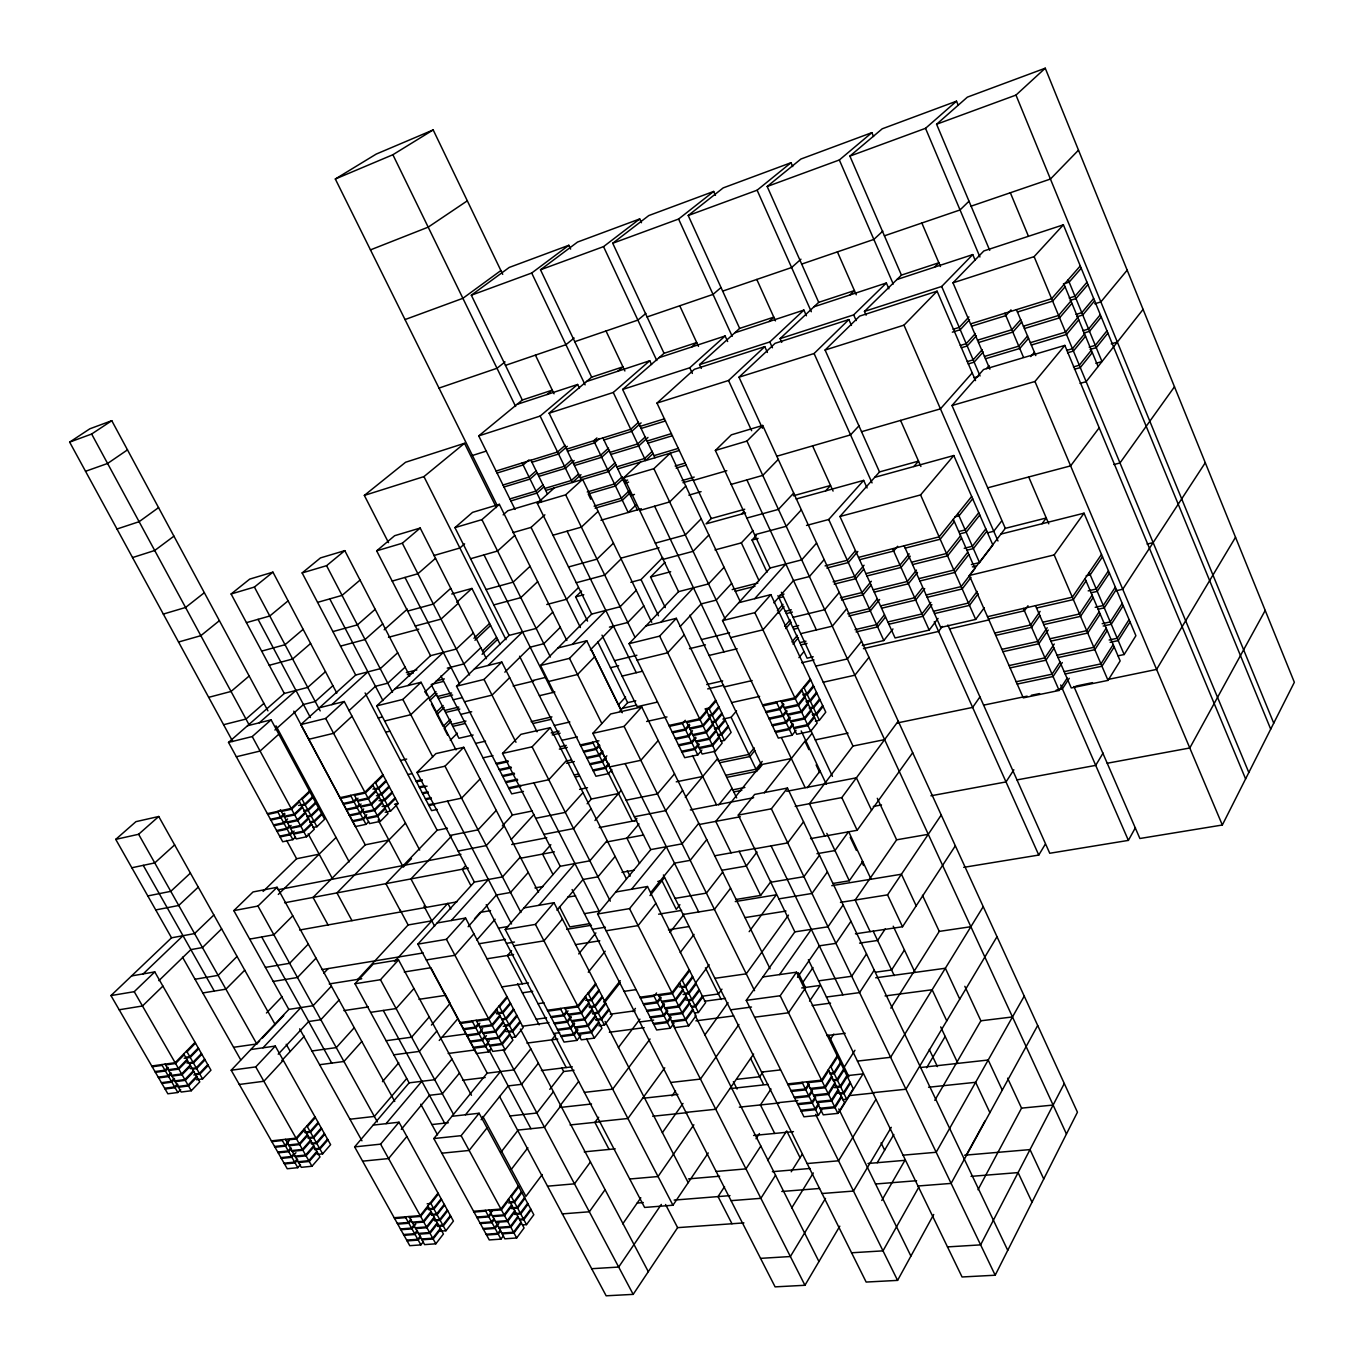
<?xml version="1.0" encoding="UTF-8"?>
<svg xmlns="http://www.w3.org/2000/svg" width="1364" height="1364" viewBox="0 0 1364 1364"><rect width="100%" height="100%" fill="white"/><g stroke="black" fill="none" stroke-linecap="round" stroke-linejoin="round"><path stroke-width="1.5" d="M808.375 959.762L962.063 1276.977L995.191 1275.221L1077.441 1112.206L762.698 425.449L731.343 434.843L715.367 450.444L770.097 568.021L722.545 620.62L778.315 738.112L792.109 735.23L796.047 730.286M1073.911 686.484L1139.878 838.502L1222.332 825.015L1294.351 682.29L1045.25 68.2L967.383 97.134L936.591 124.243L989.718 250.345M1064.278 1083.528L980.614 1244.872L947.503 1246.901M978.005 1189.732L1021.551 1108.131L1007.604 1078.191M663.398 874.955L866.157 1282.058L897.58 1280.387L933.709 1214.489M966.258 1155.12L984.996 1120.952M1037.68 1025.489L951.117 1183.406L917.989 1185.998M1265.212 610.424L1189.8 747.984L1107.227 763.243M947.844 625.019L1049.751 853.267L1128.386 840.394L1135.428 827.658M918.705 1187.379L883.002 1250.856L851.579 1252.783M1024.228 996.129L936.181 1152.273L903.053 1155.172M881.775 1200.456L904.929 1160.321L867.998 1163.492M934.8 1100.339L980.886 1020.801L1012.48 1016.947M572.096 889.55L775.11 1286.866L804.948 1285.28L839.815 1226.168M877.205 1162.759L893.863 1134.507M891.272 1127.329L853.472 1191.062L822.066 1193.517M926.599 1067.79L945.184 1036.452M996.999 936.71L905.935 1089.222L872.789 1092.717M1235.528 537.263L1156.604 669.417L1109.051 679.238M963.717 867.351L1038.771 855.058L1045.233 844.299M1103.067 753.081L1095.701 765.375L1016.998 779.901M825.51 1198.393L790.37 1256.534L760.549 1258.358M875.841 1099.554L838.536 1160.798L807.13 1163.543M983.222 906.651L890.607 1057.305L857.462 1061.09M791.734 1207.89L813.302 1172.955M806.942 1081.771L823.259 1114.848L837.871 1113.382L844.521 1102.743L828.323 1069.649M842.543 1099.657L846.703 1099.231L853.25 1088.745L796.508 972.191L762.851 976.965M1035.498 605.65L1071.252 687.95L1108.028 680.38L1120.168 660.909L1085.045 578.558M1118.105 655.811L1124.158 654.532L1135.905 635.709L1084.039 513.188L1000.937 534.074M839.474 1111.694L863.037 1073.894L846.635 1075.702M791.222 1171.795L802.237 1154.285M841.281 1096.145L834.632 1106.767L820.003 1108.267M850.062 1082.181L843.498 1092.632L837.257 1093.297M841.741 1097.099L835.092 1107.704L820.463 1109.205M850.522 1083.118L843.958 1093.587L839.798 1094.013M838.519 1090.484L831.835 1101.072L817.207 1102.589M847.317 1076.537L840.736 1086.989L834.495 1087.654M890.845 1008.149L939.267 931.39L970.878 926.719M1114.2 646.911L1101.976 666.229L1065.182 673.969M1130.057 621.899L1118.224 640.586L1110.143 642.325M843.157 904.929L827.982 926.804L794.854 931.868L746.244 1000.358L803.942 1116.792L818.4 1115.343L821.759 1110.04M838.059 1089.546L831.375 1100.134L816.746 1101.652M846.856 1075.599L840.275 1086.034L836.115 1086.494M775.536 1175.256L760.873 1198.325L731.07 1200.661M844.214 1067.159L854.955 1050.263M834.819 1082.914L828.119 1093.485L813.49 1095.036M843.651 1069.018L837.036 1079.418L832.875 1079.879M1113.212 644.575L1100.953 663.876L1064.159 671.634M1129.085 619.58L1117.218 638.25L1109.154 640.006M835.279 1083.869L828.579 1094.422L813.95 1095.974M844.111 1069.956L837.496 1080.373L833.336 1080.834M818.519 1103.476L815.161 1108.762L800.685 1110.245M818.98 1104.414L815.621 1109.699L801.145 1111.183M815.28 1096.895L811.904 1102.163L797.428 1103.664M815.74 1097.832L812.364 1103.101L797.906 1104.601M831.58 1076.281L824.845 1086.818L810.216 1088.404M840.429 1062.42L833.796 1072.803L829.636 1073.263M832.04 1077.236L825.305 1087.773L810.693 1089.359M840.889 1063.357L834.257 1073.741L830.113 1074.218M837.223 1055.804L821.571 1080.152L787.642 1083.903M828.783 1070.587L822.049 1081.106L807.42 1082.709M831.017 1067.108L837.684 1056.759M1107.21 630.526L1094.866 649.673L1058.055 657.584M1123.203 605.718L1111.268 624.252L1103.186 626.025M812.023 1090.296L808.647 1095.548L794.172 1097.082M767.642 1160.559L786.721 1130.909L800.088 1157.712M812.484 1091.234L809.108 1096.503L794.649 1098.037M904.434 950.009L891.596 969.975L875.569 972.191M809.244 1084.636L805.834 1089.87L791.376 1091.439M1013.861 769.808L1006.018 781.93L930.93 795.792M1106.204 628.173L1093.843 647.303L1057.049 655.249M1122.231 603.399L1110.262 621.899L1102.18 623.689M1069.257 678.3L1062.386 688.871L1056.162 690.15M808.767 1083.681L805.374 1088.932L790.915 1090.501M760.839 1146.033L745.955 1168.88L716.151 1171.471M830.557 1039.078L833.813 1034.065M1042.028 523.742L1046.273 517.996L1005.302 528.345L969.327 575.489L1023.29 697.857L1059.146 690.457L1067.159 678.147M874.222 970.128L859.559 992.617L826.431 997.033M855.45 933.829L902.525 926.753L955.346 845.816M1205.282 462.72L1122.725 589.248L1116.519 590.663M1100.185 614.056L1087.722 633.049L1050.911 641.131M1116.332 589.47L1104.277 607.85L1098.208 609.214M724.54 1186.68L718.044 1196.586L731.974 1223.747M756.014 1138.752L759.424 1133.552M1099.179 611.703L1086.699 630.662L1049.888 638.778M1115.343 587.151L1103.271 605.497L1095.19 607.321M885.219 928.952L877.615 940.461L859.576 943.121M1062.3 662.546L1053.076 676.51L1017.203 684.063M866.515 953.93L851.716 976.266L818.588 980.852M1060.135 661.983L1052.053 674.191L1016.18 681.744M499.514 1096.4L606.162 1295.8L633.186 1294.368L677.618 1227.651L743.909 1222.894M771.018 1089.001L760.43 1104.925L774.701 1133.433M1093.144 597.534L1080.561 616.358L1043.733 624.61M1109.426 573.17L1097.253 591.362L1091.2 592.76M1092.121 595.164L1079.521 613.953L1042.71 622.257M1108.438 570.834L1096.264 589.009L1088.182 590.868M1054.253 644.03L1044.926 657.857L1009.053 665.581M840.463 902.388L887.538 894.869L941.228 815.024M1054.099 648.071L1045.949 660.193L1010.076 667.9M809.551 1001.125L820.156 985.422L801.708 987.945M486.215 904.707L644.609 1207.447L672.946 1205.23L708.257 1152.938M763.073 1071.763L759.714 1076.742L736.628 1079.35M661.335 1204.412L618.676 1267.054L591.669 1268.708M1086.051 580.945L1073.349 599.58L1036.538 608.02M1102.504 556.785L1090.211 574.824L1086.17 575.779M804.726 989.071L788.528 1012.787L754.599 1017.203M850.966 921.331L835.927 943.359L819.287 945.832L797.497 977.357M1101.498 554.449L1072.326 597.176L987.502 616.698M1047.177 627.73L1037.782 641.455L1001.909 649.349M1048.2 630.066L1038.805 643.791L1002.932 651.685M753.627 1054.048L715.742 1109.256L685.956 1112.393M802.902 982.268L812.995 967.553M928.27 834.308L896.625 839.815L855.16 900.035L870.164 931.612M746.244 1000.358L780.174 995.754L796.508 972.191M622.768 1223.832L640.824 1197.797M693.867 1124.771L658.045 1176.535L629.725 1179.007M979.915 696.953L972.634 707.404L897.512 722.903M1040.084 611.379L1030.604 624.985L994.714 633.049M1039.914 615.42L1031.627 627.338L995.737 635.385M833.268 883.412L849.295 880.769L862.747 861.537M779.594 974.578L811.341 929.344M662.324 1132.751L682.989 1103.442M738.913 1024.5L700.448 1079.077L670.679 1082.487M1027.996 605.752L1024.415 610.799L988.525 619.034M605.07 1189.698L589.333 1211.778L562.36 1213.892M671.923 1095.94L675.521 1090.893M827.419 871.886L811.989 893.454L778.861 898.876M810.574 838.621L857.172 830.284L912.686 752.706M969.327 575.489L1054.184 554.926L1084.039 513.188M1174.472 386.779L1119.98 462.959L1113.911 464.544M704.762 1035.071L728.035 1002.676M788.494 915.125L746.244 973.828L714.889 978.329M664.779 1067.807L627.917 1118.497L599.631 1121.481M721.948 989.156L718.436 993.964L701.659 996.3M819.491 855.262L803.925 876.677L770.813 882.252M658.181 994.646L674.89 1027.621L688.684 1025.813L695.998 1015.788L679.408 982.813M694.498 1013.009L698.419 1012.48L705.631 1002.608L647.491 886.498L615.744 892.005M590.442 1161.957L574.483 1183.833L547.527 1186.186M749.16 931.68L776.252 894.818L735.281 901.57M692.69 1009.224L685.359 1019.215L671.548 1021.039M702.358 996.061L695.129 1005.916L691.207 1006.444M693.168 1010.161L685.836 1020.153L672.026 1021.977M702.835 996.999L695.589 1006.854L691.667 1007.382M689.383 1002.642L682.017 1012.6L668.224 1014.458M699.084 989.514L691.821 999.335L685.939 1000.153M489.164 1209.987L504.868 1238.819L516.666 1237.966L524.066 1227.958L508.448 1199.109M522.582 1224.94L526.504 1224.633L533.818 1214.744L479.122 1113.246L451.961 1116.281M795.212 806.38L841.81 797.582L898.228 721.181M689.86 1003.58L682.494 1013.554L668.701 1015.396M699.544 990.452L692.298 1000.272L688.36 1000.818M904.144 545.771L940.7 627.457L975.686 619.409L984.331 607.679M521.389 1223.031L513.972 1233.022L502.174 1233.891M531.176 1209.834L523.844 1219.723L519.923 1220.013M698.76 823.276L682.068 843.839L650.764 849.602L597.585 913.982L656.647 1029.991L670.304 1028.217L673.987 1023.222M695.487 983.052L709.127 964.689M736.134 899.456L760.635 895.415L771.172 881.229M670.679 1016.674L666.979 1021.653L653.322 1023.46M686.058 996.044L678.675 1005.984L664.882 1007.86M695.793 982.95L688.513 992.753L684.592 993.299M671.156 1017.612L667.456 1022.591L653.799 1024.398M686.535 996.982L679.153 1006.922L665.359 1008.814M696.271 983.887L688.991 993.691L683.091 994.509M598.694 1117.235L594.909 1122.35L609.094 1149.443M520.946 1222.212L513.529 1232.204L501.73 1233.073M530.732 1209.016L523.401 1218.887L519.479 1219.194M530.818 1048.882L513.955 1069.87L487.101 1073.195L433.82 1138.548L489.267 1239.944L500.946 1239.109L503.435 1235.784M517.826 1216.449L510.392 1226.424L498.593 1227.327M527.646 1203.287L520.298 1213.142L514.416 1213.602M650.048 1038.993L612.675 1089.137L584.406 1092.376M518.269 1217.268L510.835 1227.259L499.053 1228.146M528.09 1204.105L520.741 1213.96L514.859 1214.437M500.298 1230.055L497.826 1233.363L486.13 1234.232M514.705 1210.669L507.255 1220.644L495.456 1221.547M524.543 1197.541L517.178 1207.379L511.295 1207.856M542.241 1174.574L525.907 1196.399L482.856 1116.468M500.759 1230.874L498.269 1234.181L486.59 1235.051M515.149 1211.505L507.698 1221.462L495.899 1222.383M524.987 1198.359L517.621 1208.197L511.756 1208.675M978.176 593.749L969.48 605.377L934.493 613.578M667.354 1010.11L663.637 1015.072L649.997 1016.913M682.733 989.429L675.333 999.352L661.54 1001.261M692.503 976.368L685.188 986.155L679.306 986.99M667.831 1011.048L664.115 1016.01L650.475 1017.851M683.211 990.383L675.811 1000.289L662.017 1002.199M692.98 977.306L685.666 987.093L681.744 987.655M498.866 1223.474L495.132 1228.435L483.453 1229.322M679.886 983.751L672.452 993.657L658.659 995.584M682.341 980.477L689.673 970.725M664.507 1004.484L660.79 1009.428L647.133 1011.287M803.549 821.81L787.727 842.901L754.616 848.817M1099.196 427.785L1070.621 465.874L987.707 487.818M977.153 591.413L968.44 603.041L933.453 611.26M511.585 1204.906L504.1 1214.847L492.319 1215.784M521.44 1191.795L514.058 1201.599L510.136 1201.94M497.178 1224.309L494.689 1227.617L483.009 1228.504M689.212 969.787L671.975 992.702L639.955 997.203M512.029 1205.725L504.561 1215.665L492.762 1216.603M521.883 1192.613L514.501 1202.434L508.636 1202.912M664.029 1003.546L660.312 1008.49L646.655 1010.349M660.688 996.965L656.954 1001.892L643.314 1003.785M518.337 1186.032L500.946 1209.033L473.581 1211.266M494.041 1218.546L491.552 1221.854L479.872 1222.758M661.165 997.902L657.431 1002.83L643.791 1004.722M508.891 1199.945L501.406 1209.868L489.608 1210.823M511.381 1196.654L518.78 1186.851M942.388 626.4L938.603 631.43L863.446 648.633M494.484 1219.365L491.995 1222.673L480.316 1223.576M884.605 739.629L852.977 746.04L809.449 803.703L824.811 836.081M492.165 1211.147L488.397 1216.091L476.718 1217.012M491.364 1213.619L488.858 1216.91L477.178 1217.83M618.404 1047.552L639.938 1019.147M913.812 466.556L918.518 461.117L879.507 471.927L839.951 516.496L895.074 637.96L929.191 630.1L938.074 618.438M970.98 577.415L962.2 588.941L927.213 597.313M656.578 992.941L654.089 996.231L640.432 998.158M680.21 952.566L694.054 934.425M757.02 852.023L746.33 866.021L721.829 870.283M730.593 888.22L714.429 909.396L683.091 914.511M807.266 787.761L820.071 771.001M971.356 564.56L979.505 562.565L992.873 545.037L953.794 455.525L874.699 477.349M511.347 1169.34L527.885 1147.738M559.837 1105.999L578.558 1081.55M560.86 1105.846L544.458 1127.295L517.553 1130.125M632.947 1011.645L635.436 1008.388M1001.534 521.15L993.759 531.261L987.689 532.795M930.896 602.394L921.928 613.953L887.811 621.967M794.854 931.868L738.265 815.092L771.376 808.818L787.471 788.051L1007.74 1250.328M722.681 872.09L706.399 893.113L675.061 898.382M968.815 554.483L954.902 572.437L919.899 580.979M986.837 531.227L973.367 548.601L967.264 550.118M564.662 1007.826L581.303 1039.828L594.363 1038.123L601.95 1028.32L585.412 996.3M598.898 1025.813L604.474 1025.08L611.959 1015.396L554.006 902.695L523.998 907.913M553.392 1091.694L536.87 1113.024L509.983 1115.974M408.995 1216.518L424.613 1244.616L435.832 1243.798L443.419 1234.011L427.887 1205.912M440.333 1231.181L445.926 1230.754L453.428 1221.087L399.004 1122.214L373.19 1125.095M931.919 604.695L922.968 616.272L888.851 624.252M669.929 932.465L684.046 914.323M440.316 1228.401L432.712 1238.188L421.493 1239.006M450.359 1215.512L442.84 1225.162L437.247 1225.605M440.76 1229.203L433.155 1238.989L421.936 1239.808M450.785 1216.296L443.283 1225.963L437.691 1226.407M501.202 1151.915L517.877 1130.449M549.811 1089.359L563.673 1071.524L574.039 1070.263M967.775 552.147L953.845 570.084L918.859 578.643M985.831 528.908L972.344 546.265L964.212 548.311M451.978 1059.112L434.69 1079.708L409.115 1082.863L354.64 1146.885L409.78 1245.69L420.879 1244.889L423.42 1241.632M437.656 1223.593L430.035 1233.363L418.816 1234.198M447.716 1210.721L440.18 1220.354L434.587 1220.797M598.66 1021.943L591.038 1031.713L577.978 1033.452M608.702 1009.053L601.183 1018.703L595.608 1019.454M599.12 1022.847L591.516 1032.633L578.455 1034.355M609.162 1009.957L601.643 1019.607L596.068 1020.374M595.352 1015.549L587.713 1025.302L574.67 1027.058M605.428 1002.693L597.892 1012.31L592.317 1013.077M607.151 840.599L589.862 860.82L560.212 866.276L505.226 929.464L564.065 1042.079L576.972 1040.391L580.791 1035.515M595.829 1016.453L588.191 1026.222L575.131 1027.979M605.889 1003.597L598.353 1013.23L592.777 1013.998M437.213 1222.792L429.592 1232.544L418.373 1233.397M447.273 1209.919L439.737 1219.552L434.144 1220.013M811.682 733.798L805.272 741.948L808.886 749.62M434.11 1217.165L426.472 1226.918L415.253 1227.788M444.204 1204.327L436.651 1213.943L431.058 1214.403M603.57 1001.994L620.279 980.682M679.903 904.707L676.254 909.345L661.966 880.718L657.789 881.451M420.317 1236.04L417.776 1239.296L406.66 1240.115M434.553 1217.967L426.915 1227.719L415.696 1228.589M444.63 1205.128L437.094 1214.744L431.501 1215.205M420.76 1236.841L418.219 1240.081L407.103 1240.899M605.087 1001.96L620.211 982.66M922.405 587.918L914.647 597.739L880.53 605.923M961.586 538.081L947.571 555.864L912.567 564.594M979.778 515.029L966.189 532.25L960.086 533.801M431.007 1211.539L423.334 1221.257L412.116 1222.161M441.118 1198.717L433.547 1208.316L427.955 1208.794M417.214 1230.447L414.656 1233.687L403.539 1234.522M431.45 1212.34L423.778 1222.076L412.576 1222.962M441.561 1199.519L433.991 1209.118L428.398 1209.595M780.958 700.857L796.729 734.258L810.659 731.343L817.172 723.073L801.521 689.673M815.365 721.181L819.338 720.345L825.766 712.178L770.865 594.636L738.777 602.666M868.97 657.346L854.904 675.197L823.259 682.222M1143.083 309.406L1086.153 381.664L1080.066 383.403M592.044 1009.138L584.389 1018.874L571.328 1020.647M602.155 996.317L594.585 1005.916L589.009 1006.7M417.657 1231.249L415.099 1234.488L403.983 1235.324M577.484 1029.155L573.664 1034.014L560.74 1035.736M592.522 1010.059L584.849 1019.795L571.806 1021.568M602.615 997.22L595.062 1006.837L589.487 1007.604M862.304 645.496L883.838 640.534L892.96 628.94M924.724 588.583L915.687 600.058L881.57 608.225M764.317 792.859L805.63 740.328M577.961 1030.059L574.125 1034.935L561.218 1036.64M414.093 1224.838L411.536 1228.077L400.419 1228.93M428.33 1206.714L420.641 1216.415L409.439 1217.319M438.458 1193.909L430.871 1203.491L427.154 1203.815M738.265 815.092L754.616 794.445L787.471 788.051M574.176 1022.778L570.34 1027.638L557.416 1029.377M589.214 1003.648L581.524 1013.35L568.481 1015.157M599.342 990.844L591.754 1000.426L588.037 1000.954M415.815 1224.02L411.979 1228.879L400.863 1229.731M574.653 1023.699L570.817 1028.558L557.893 1030.28M960.563 535.728L946.514 553.494L911.51 562.241M978.755 512.728L965.166 529.914L959.062 531.466M487.033 1127.926L469.148 1150.449L441.834 1153.211M538.371 1063.204L521.628 1084.312L508.141 1085.915L481.117 1119.725M814.052 716.424L807.522 724.659L793.592 727.609M822.663 705.563L816.218 713.696L812.262 714.531M814.496 717.362L807.965 725.614L794.036 728.547M823.106 706.501L816.661 714.634L812.705 715.486M438.032 1193.108L420.197 1215.614L394.162 1217.728M588.737 1002.728L581.047 1012.429L568.004 1014.236M598.864 989.94L591.277 999.505L585.702 1000.306M595.574 983.546L577.705 1005.984L547.424 1010.247M555.625 1034.901L551.687 1039.845L566.196 1067.552M585.889 997.22L578.183 1006.905L565.139 1008.729M588.447 994.015L596.051 984.45M570.868 1016.402L567.015 1021.244L554.091 1023.017M410.973 1219.228L408.399 1222.451L397.299 1223.338M571.346 1017.305L567.492 1022.165L554.568 1023.921M411.417 1220.03L408.859 1223.252L397.742 1224.139M884.469 614.755L876.575 624.61L855.04 629.674M568.021 1010.929L564.15 1015.754L551.244 1017.544M655.896 903.309L638.096 925.593L606.128 930.777M706.757 839.61L690.218 860.343L674.481 863.156L650.577 892.806M810.932 709.74L804.368 717.958L790.438 720.925M819.559 698.931L813.097 707.029L809.142 707.882M885.492 617.022L877.615 626.894L856.081 631.924M811.375 710.695L804.828 718.913L790.881 721.88M820.003 699.868L813.541 707.984L809.585 708.837M792.91 723.653L788.955 728.581L775.161 731.496M916.455 570.101L907.333 581.456L873.216 589.811M791.325 758.52L761.3 764.607L715.776 821.384L731.121 852.841M793.371 724.591L789.415 729.535L775.622 732.434M1092.308 352.577L1080.288 367.581L1074.423 369.269M1107.892 333.123L1096.247 347.65L1090.109 349.457M758.248 769.739L761.982 765.068M861.588 641.216L847.402 658.931L815.757 666.109M917.495 572.42L908.39 583.792L874.273 592.112M566.248 1011.628L563.673 1014.85L550.766 1016.64M588.259 972.242L605.207 951.202M650.014 895.568L664.438 877.666M971.662 496.462L939.148 536.853L858.502 557.399M807.795 703.057L801.214 711.241L787.284 714.259M816.456 692.281L809.977 700.363L806.005 701.215M1091.336 350.241L1079.299 365.228L1073.451 366.916M1106.954 330.821L1095.292 345.331L1089.154 347.138M433.82 1138.548L461.117 1135.666L479.122 1113.246M954.357 521.611L940.205 539.223L905.202 548.123M972.685 498.781L958.994 515.831L954.919 516.888M762.22 761.419L755.997 769.194L725.733 775.281M808.238 704.012L801.674 712.213L787.727 715.213M816.9 693.236L810.421 701.301L806.465 702.17M718.709 804.896L732.059 788.375M789.79 717.004L785.817 721.914L772.024 724.864M790.233 717.958L786.261 722.869L772.467 725.801M597.585 913.982L629.537 908.629L647.491 886.498M465.482 1114.78L500.469 1071.541M804.658 696.373L798.059 704.523L784.13 707.558M813.353 685.632L806.84 693.662L802.885 694.549M805.101 697.328L798.52 705.495L784.573 708.513M813.797 686.569L807.3 694.617L803.328 695.504M801.964 690.627L795.348 698.76L781.419 701.812M804.163 687.933L810.693 679.903M786.636 710.354L782.663 715.248L768.87 718.214M877.24 598.847L869.294 608.617L847.76 613.783M754.94 750.371L749.927 756.543L719.681 762.766M787.096 711.292L783.107 716.202L769.313 719.169M879.61 599.495L870.334 610.902L848.8 616.051M909.191 553.869L900.001 565.122L865.884 573.63M476.155 1020.289L492.728 1051.388L505.089 1049.769L512.915 1040.169L496.462 1009.053M511.415 1037.544L515.524 1036.998L523.247 1027.518L465.567 918.04L437.145 922.968M810.233 678.948L794.888 697.788L762.544 704.898M910.231 556.188L901.041 567.458L866.924 575.949M754.241 747.898L748.921 754.428L718.129 760.771M578.711 953.93L595.898 932.925M631.532 889.26L666.348 846.737M783.499 703.688L779.509 708.564L765.716 711.565M783.942 704.642L779.952 709.519L766.159 712.519M1085.539 336.226L1073.417 351.06L1067.552 352.799M1101.26 316.994L1089.512 331.367L1083.732 333.089M509.642 1033.98L501.782 1043.545L489.42 1045.182M519.991 1021.346L512.25 1030.809L506.078 1031.644M1084.568 333.89L1072.428 348.707L1066.563 350.429M1100.322 314.692L1088.557 329.031L1082.76 330.77M510.119 1034.867L502.259 1044.432L489.898 1046.069M520.468 1022.233L512.711 1031.678L508.602 1032.241M506.351 1027.757L498.474 1037.322L486.113 1038.976M516.734 1015.174L508.96 1024.603L504.851 1025.165M506.828 1028.644L498.951 1038.209L486.59 1039.862M517.212 1016.044L509.437 1025.489L503.282 1026.325M520.315 857.035L502.481 876.899L474.365 882.082L417.861 944.127L476.394 1053.52L488.619 1051.917L491.245 1048.728M488.431 1043.443L485.789 1046.614L473.564 1048.234M871.34 581.269L861.98 592.556L840.446 597.841M871.033 585.156L863.037 594.857L841.503 600.109M406.864 1136.502L388.57 1158.565L362.602 1161.173M459.498 1073.076L442.328 1093.775L429.472 1095.292L401.289 1129.358M503.06 1021.534L495.166 1031.065L482.805 1032.753M513.478 1008.968L505.686 1018.379L501.577 1018.959M897.648 546.265L893.676 551.056L859.559 559.717M503.538 1022.42L495.626 1031.968L483.282 1033.656M513.938 1009.854L506.146 1019.266L502.037 1019.846M846.72 608.77L832.296 626.178L800.668 633.68M1005.302 528.345L952.004 405.517L1034.969 381.494L1064.841 345.399L1245.605 778.895M1127.176 270.157L1100.867 301.921L1094.763 303.78M489.267 1040.971L485.328 1045.728L473.086 1047.347M500.23 1016.197L492.319 1025.711L479.958 1027.416M510.682 1003.665L502.856 1013.043L496.701 1013.912M798.929 657.636L803.925 651.634M484.663 1036.35L482.021 1039.539L469.779 1041.175M486.454 1035.651L482.498 1040.425L470.256 1042.062M685.325 797.411L717.635 758.537M481.833 1031.048L479.173 1034.202L466.948 1035.873M1078.754 319.824L1066.512 334.487L1031.337 345.024M1094.61 300.813L1082.76 315.016L1076.963 316.772M499.77 1015.31L491.841 1024.807L479.48 1026.529M510.204 1002.779L502.395 1012.156L496.24 1013.026M506.948 996.555L488.517 1018.55L459.839 1022.591M496.939 1009.957L488.994 1019.437L476.633 1021.176M499.565 1006.82L507.408 997.442M482.686 1028.575L478.713 1033.315L466.471 1034.986M1077.782 317.471L1065.523 332.117L1030.349 342.671M1093.655 298.494L1081.788 312.68L1075.991 314.436M682.631 790.387L665.683 810.642L634.396 816.746M686.399 721.624L702.136 754.036L715.35 751.274L722.153 743.141L706.518 710.712M720.652 741.232L724.403 740.43L731.138 732.4L676.339 618.318L645.939 625.923M719.033 736.679L712.196 744.795L698.999 747.574M728.035 725.972L721.3 733.985L717.549 734.787M478.048 1023.938L475.388 1027.092L463.163 1028.797M864.06 565.242L854.648 576.443L833.114 581.814M719.476 737.6L712.656 745.716L699.459 748.495M728.478 726.893L721.744 734.906L717.993 735.707M479.838 1023.256L475.866 1027.979L463.641 1029.684M354.64 1146.885L380.59 1144.157L399.004 1122.214M863.77 569.129L855.688 578.745L834.171 584.116M722.903 719.084L731.121 717.293L736.543 710.866M792.961 644.098L798.452 637.602M562.394 919.012L543.963 940.87L513.751 945.764M615.13 856.473L597.961 876.83L583.076 879.49L556.938 910.214M839.951 516.496L920.581 494.927L953.794 455.525M839.235 592.453L824.691 609.708L793.064 617.363M715.912 730.2L709.058 738.282L695.862 741.112M724.949 719.527L718.18 727.524L714.429 728.325M716.356 731.121L709.502 739.22L696.305 742.033M725.392 720.448L718.623 728.444L714.872 729.246M791.921 641.898L797.428 635.385M639 823.873L626.928 838.161L639.528 863.344M386.046 1123.663L421.851 1081.294M724.079 567.305L708.53 583.911L678.556 591.652L629.077 643.672L684.694 757.685L697.771 754.957L701.88 750.081M674.515 773.831L657.448 793.933L626.161 800.191M699.203 744.573L695.077 749.433L682.017 752.178M634.362 821.316L636.903 818.332M1030.707 356.584L1034.458 352.151M712.792 723.704L705.904 731.769L692.707 734.616M721.846 713.082L715.06 721.044L711.309 721.863M713.236 724.642L706.364 732.707L693.168 735.554M722.289 714.003L715.503 721.965L711.752 722.784M1071.934 303.354L1059.589 317.846L1024.398 328.553M1087.926 284.565L1075.974 298.597L1070.177 300.387M698.76 743.653L694.634 748.495L681.557 751.257M505.226 929.464L535.438 924.4L554.006 902.695M695.623 737.191L691.48 742.033L678.419 744.829M855.501 550.647L847.283 560.263L825.067 565.907M696.083 738.112L691.94 742.954L678.863 745.75M406.643 1078.617L374.35 1116.434L349.951 1119.23M439.242 1040.459L457.912 1018.601M1070.945 300.984L1058.6 315.459L1023.409 326.201M1086.972 282.229L1075.003 296.244L1069.206 298.034M857.82 551.465L848.323 562.565L826.789 568.038M709.655 717.208L702.75 725.256L689.553 728.12M718.743 706.62L711.94 714.548L708.189 715.384M785.715 628.582L791.239 622.12M710.098 718.146L703.21 726.194L690.014 729.058M719.186 707.541L712.383 715.486L708.632 716.305M511.585 950.708L507.493 955.499L522.327 983.819M692.486 730.729L688.343 735.554L675.282 738.384M691.565 733.269L688.786 736.492L675.726 739.305M784.675 626.349L790.216 619.904M436.855 1031.031L419.345 1051.405L393.804 1054.815M285.417 1139.315L301.308 1167.328L311.947 1166.254L319.994 1156.945L304.206 1128.915M317.352 1154.404L322.654 1153.859L330.617 1144.652L275.289 1046.069L250.805 1049.53M715.64 700.141L699.596 718.726L668.974 725.443M538.933 905.321L574.96 863.565M1028.609 338.238L1019.761 348.485L985.439 358.766M706.961 711.633L700.056 719.663L686.859 722.545M716.083 701.062L709.263 708.973L705.495 709.809M316.84 1151.352L308.776 1160.662L298.136 1161.753M327.479 1139.093L319.517 1148.283L314.214 1148.846M317.3 1152.154L309.236 1161.463L298.597 1162.537M327.94 1139.878L319.96 1149.068L314.658 1149.63M689.349 724.267L685.188 729.075L672.128 731.922M689.809 725.188L685.632 729.996L672.571 732.843M382.449 1081.652L398.782 1062.778M431.399 1025.08L450.103 1003.444L445.124 994.134M1027.621 335.919L1018.772 346.149L984.45 356.447M331.401 986.138L313.089 1005.694L288.81 1009.411L231.198 1070.229L287.241 1168.743L297.778 1167.686L300.472 1164.6M429.251 1016.93L411.621 1037.186L386.097 1040.715M1065.079 286.815L1052.633 301.137L1017.442 312.015M1081.226 268.248L1069.171 282.109L1063.374 283.934M297.761 1159.809L295.067 1162.912L284.53 1163.986M777.378 610.765L782.97 604.371M594.96 820.497L621.063 790.591M778.81 611.635L762.953 629.827L730.61 637.619M824.18 559.598L809.415 576.546L793.524 580.553L773.899 602.854M1080.271 265.912L1051.627 298.733L970.537 323.899M313.686 1145.76L305.604 1155.035L294.965 1156.143M324.359 1133.518L316.363 1142.691L311.06 1143.254M778.418 612.999L784.01 606.588M685.274 720.311L682.477 723.5L669.417 726.364M314.146 1146.561L306.048 1155.837L295.425 1156.945M324.803 1134.319L316.823 1143.492L311.521 1144.055M310.532 1140.151L302.416 1149.409L291.794 1150.551M321.222 1127.943L313.209 1137.082L307.923 1137.678M986.53 368.587L989.122 365.637M310.975 1140.952L302.876 1150.227L292.237 1151.352M321.682 1128.727L313.669 1137.883L308.366 1138.463M297.301 1159.025L294.607 1162.111L284.07 1163.185M307.821 1135.342L299.688 1144.584L289.066 1145.743M318.545 1123.152L310.515 1132.273L305.212 1132.87M294.147 1153.433L291.436 1156.519L280.899 1157.627M295.954 1152.699L291.896 1157.32L281.359 1158.411M658.198 740.516L640.841 760.311L609.589 766.909M952.004 405.517L983.546 369.525L1064.841 345.399M1020.766 319.602L1011.832 329.73L977.511 340.199M290.975 1147.84L288.264 1150.926L277.727 1152.051M291.436 1148.641L288.725 1151.727L278.188 1152.836M591.089 808.664L573.528 828.596L543.895 834.359M476.871 940.001L495.132 919.251M1021.738 321.938L1012.821 332.083L978.5 342.535M307.36 1134.541L299.245 1143.782L288.605 1144.942M318.085 1122.35L310.054 1131.472L304.752 1132.069M288.247 1143.049L285.536 1146.118L274.999 1147.26M473.905 933.863L454.945 955.294L426.335 959.949M528.26 872.448L510.562 892.465L496.445 894.989L468.125 926.736M314.948 1116.758L296.056 1138.139L271.368 1140.867M972.225 372.901L940.444 408.859L861.537 431.706M304.649 1129.716L296.5 1138.957L285.877 1140.116M307.343 1126.664L315.408 1117.559M722.545 620.62L754.872 612.658L770.865 594.636M816.61 543.077L801.708 559.854L770.097 568.021M550.851 844.708L542.548 854.086L553.017 874.546M587.134 803.771L591.328 799.031L618.489 793.524M289.168 1140.713L285.076 1145.317L274.556 1146.459M413.957 988.525L396.106 1008.559L370.616 1012.344M983.256 351.912L974.135 362.159L968.235 363.932M636.272 590.288L620.126 606.741L591.669 614.09L540.519 665.496L595.949 776.252L608.344 773.661L611.89 769.654M609.231 764.3L605.667 768.29L593.272 770.899M361.801 1041.482L343.933 1061.482L319.602 1064.721M806.516 525.447L828.715 519.496L863.668 480.384L867.078 487.971M474.536 918.756L480.196 912.397L490.529 910.606M982.285 349.61L973.146 359.84L967.246 361.613M754.735 598.677L785.835 563.963M608.787 763.397L605.207 767.386L592.811 770.012M583.008 792.603L565.31 812.381L535.694 818.298M606.861 755.809L602.087 761.112L589.691 763.755M606.11 758.026L602.53 761.999L590.135 764.641M1010.997 309.884L1005.865 315.613L971.543 326.235M417.861 944.127L446.454 939.319L465.567 918.04M650.764 849.602L592.863 733.321L624.098 726.381L641.728 706.927L770.08 968.781M602.53 750.848L598.949 754.821L586.554 757.48M602.973 751.752L599.393 755.724L586.997 758.384M354.248 1027.723L336.277 1047.603L311.947 1050.979M451.296 920.512L488.363 879.507M975.413 333.532L966.206 343.66L960.29 345.467M976.385 335.834L967.195 345.979L961.296 347.769M511.21 839.474L534.006 814.461M599.41 744.556L595.795 748.512L583.417 751.206M599.853 745.46L596.256 749.416L583.86 752.11M394.503 961.603L447.835 903.309L450.819 908.953M825.612 490.887L830.54 485.482L793.371 495.78M409.115 1082.863L354.998 983.751L380.471 979.727L398.544 959.915L471.45 1095.275M619.563 711.462L627.645 702.665L635.76 700.806M618.489 704.762L625.582 697.055M592.863 733.321L610.697 713.969L641.728 706.927M684.251 634.823L667.712 652.776L637.124 660.159M731.65 583.349L716.202 600.109L701.147 603.928L680.176 626.519M801.367 509.812L786.227 526.282L754.616 534.773M989.889 369.167L952.993 282.825L1034.117 256.637L1063.374 224.821L1270.702 729.143M969.497 319.705L960.239 329.73L952.345 332.168M465.141 866.157L462.294 869.226L470.836 885.526M502.327 825.902L512.387 815.024L532.301 810.983M504.322 825.987L486.232 845.595L458.151 851.068M566.725 760.26L548.771 779.748L519.19 785.988M968.917 316.96L959.233 327.394L953.146 329.287M281.837 1060.51L304.343 1036.214M357.76 979.386L408.126 924.963L431.791 920.836M283.269 1060.305L263.883 1081.26L239.28 1084.465M339.039 1000.051L320.847 1019.709L308.639 1021.534L278.222 1054.201M354.998 983.751L373.207 964.075L398.544 959.915M859.269 425.551L850.539 434.894L777.378 456.07M231.198 1070.229L255.767 1066.904L275.289 1046.069M496.274 810.387L478.048 829.841L449.984 835.45M629.077 643.672L659.664 636.118L676.339 618.318M793.695 493.086L778.435 509.386L746.841 518.047M767.045 572.215L752.041 540.025L756.389 535.353M714.992 549.931L741.351 542.872L753.03 530.46M262.996 1047.808L300.898 1007.57M661.063 622.137L693.475 587.799M451.603 836.047L410.939 878.928L426.08 907.401M233.602 1047.296L256.79 1043.971L259.62 1040.988M262.451 1038.004L283.746 1015.515M323.865 973.146L328.195 968.576M560.212 866.276L502.532 753.405L532.096 746.824L550.323 727.66L626.349 878.74M741.573 514.058L744.13 511.381M316.022 958.159L297.488 977.494L273.243 981.449M411.485 858.604L403.267 867.163L378.169 819.952M165.061 1064.125L181.19 1092.053L191.284 1090.74L199.758 1081.874L183.731 1053.929M196.535 1079.759L202.571 1078.941L210.96 1070.194L154.78 971.901L131.575 975.925M266.44 1013.009L282.212 996.521M196.569 1076.298L188.061 1085.147L177.985 1086.477M207.788 1064.636L199.383 1073.383L195.359 1073.928M197.03 1077.1L188.522 1085.949L178.445 1087.279M208.232 1065.437L199.843 1074.167L193.807 1074.985M447.409 828.187L437.128 830.267L385.893 883.65L400.982 911.885M193.824 1071.524L185.299 1080.339L175.223 1081.703M205.06 1059.879L196.638 1068.592L192.614 1069.154M594.67 656.783L577.535 674.515L548.533 681.506M643.808 605.889L627.798 622.478L609.435 627.116M502.532 753.405L520.946 734.326L550.323 727.66M213.875 915.005L194.575 933.573L171.54 937.818L110.961 995.584L167.857 1093.792L177.849 1092.496L180.679 1089.546M480.077 778.963L461.595 798.145L433.547 804.061M177.473 1083.988L174.626 1086.92L164.635 1088.25M708.871 535.012L693.082 551.329L663.109 559.376M952.993 282.825L983.836 250.959L1063.374 224.821M177.934 1084.789L175.086 1087.722L165.095 1089.035M193.364 1070.723L184.839 1079.538L174.763 1080.902M204.617 1059.078L196.194 1067.807L190.159 1068.643M174.268 1078.43L171.421 1081.345L161.429 1082.692M174.728 1079.214L171.881 1082.146L161.89 1083.493M190.159 1065.131L181.617 1073.945L171.54 1075.309M201.429 1053.52L192.989 1062.215L186.953 1063.068M778.264 459.412L762.766 475.388L731.172 484.391M1078.498 150.159L1050.433 179.042L971.1 206.169M308.298 944.076L289.628 963.308L265.417 967.383M190.619 1065.932L182.077 1074.747L172 1076.111M201.889 1054.321L193.449 1063.016L189.425 1063.579M186.936 1059.538L178.377 1068.319L168.301 1069.717M198.24 1047.944L189.784 1056.623L185.76 1057.202M187.397 1060.34L178.837 1069.12L168.761 1070.518M198.701 1048.745L190.244 1057.424L184.208 1058.276M879.507 471.927L825.084 350.037L903.991 325.144L937.102 291.18L975.533 380.607M866.123 315.203L864.452 311.401L941.689 286.474L972.754 254.591L975.175 260.302M590.322 649.912L613.493 626.093M744.727 509.249L711.258 518.525L706.041 523.861L745.597 512.949M171.046 1072.854L168.198 1075.77L158.207 1077.134M171.506 1073.639L168.659 1076.571L158.667 1077.935M167.823 1067.262L164.959 1070.177L154.985 1071.575M540.519 665.496L569.504 658.352L586.776 640.756L622.274 712.758M168.284 1068.063L165.419 1070.979L155.445 1072.36M665.291 607.611L650.577 577.04L665.001 562.326M195.052 1042.369L175.138 1062.692L151.745 1066M184.191 1054.73L175.598 1063.511L165.538 1064.926M187.021 1051.832L195.512 1043.17M630.816 582.275L641.029 579.564L662.734 557.518M701.215 518.763L685.308 534.927L655.334 543.145M405.483 823.123L336.942 892.891L351.98 920.649M572.3 644.388L605.838 610.424M244.753 970.179L225.913 989.173L202.793 992.958M292.748 915.79L273.857 934.783L249.68 939.114M388.859 840.053L365.262 844.827L313.055 897.41L328.059 924.928M474.365 882.082L416.992 772.416L445.005 766.193L463.743 747.302L538.49 892.295M354.128 794.581L369.593 823.583L380.351 821.333L388.007 813.677L372.645 784.658M385.177 812.262L390.547 811.12L398.118 803.549L344.257 701.505L319.483 707.728M934.442 267.191L938.858 262.775L901.434 275.102L864.452 311.401M450.239 740.277L457.4 733.15M397.691 652.759L380.249 668.684L355.697 675.027L300.813 724.591L355.356 826.567L366.012 824.333L368.587 821.793M384.938 807.88L377.265 815.536L366.507 817.803M395.066 797.787L387.478 805.357L382.125 806.499M237.063 956.454L218.121 975.362L195.035 979.25M385.381 808.716L377.709 816.371L366.95 818.639M395.509 798.605L387.922 806.175L384.341 806.942M381.869 802.083L374.179 809.722L363.421 812.006M392.031 792.024L384.426 799.56L379.056 800.719M382.312 802.919L374.623 810.557L363.864 812.842M392.457 792.842L384.853 800.395L381.289 801.162M715.367 450.444L746.943 441.084L762.698 425.449M509.659 677.618L492.029 695.129L464.493 701.761M560.314 627.321L543.793 643.723L530.204 647.167L504.851 672.162M416.992 772.416L435.9 753.61L463.743 747.302M366.78 814.751L362.943 818.553L352.27 820.821M365.944 816.848L363.37 819.389L352.713 821.639M363.711 808.971L359.857 812.774L349.184 815.041M278.307 894.426L336.073 837.479M362.858 811.068L360.284 813.609L349.627 815.877M378.8 796.286L371.093 803.89L360.335 806.209M388.979 786.244L381.357 793.763L377.777 794.547M379.243 797.122L371.52 804.726L360.778 807.045M389.405 787.079L381.801 794.598L376.43 795.758M621.097 558.916L604.729 575.079L576.273 582.735M825.084 350.037L859.661 316.107L937.102 291.18M376.157 791.308L368.433 798.895L357.675 801.231M386.353 781.282L378.715 788.784L375.151 789.568M450.291 719.357L443.095 726.432L435.917 712.554L443.164 705.512M587.543 621.114L575.625 596.869L581.576 591.038M451.313 721.334L444.118 728.41L447.614 735.196M523.469 791.41L511.688 793.865L456.514 686.211L484.032 679.425L501.799 662.052L537.041 731.82M552.795 612.146L536.171 628.429L509.096 635.402L456.514 686.211M578.404 587.628L566.503 599.29L546.759 604.525M359.346 804.453L356.754 806.977L346.098 809.278M361.068 804.01L357.197 807.812L346.541 810.097M685.802 486.096L669.656 501.935L639.716 510.477M288.81 1009.411L233.824 910.623L257.967 906.054L277.097 887.282L394.742 1101.43M375.714 790.472L367.99 798.059L357.232 800.395M385.927 780.464L378.288 787.966L372.918 789.142M357.982 798.213L354.111 802.015L343.455 804.317M762.425 428.262L738.998 377.197L814.086 353.515L848.868 319.568L851.443 325.399M781.743 342.347L780.072 338.63L853.676 314.879L886.361 282.996L888.902 288.827M263.099 891.442L296.602 858.74L319.142 854.171M382.875 774.667L364.887 792.228L339.909 797.701M373.071 785.476L365.33 793.064L354.572 795.417M375.646 782.97L383.301 775.502M488.056 665.479L522.582 631.924M162.896 986.104L142.487 1005.984L119.18 1009.769M221.633 928.867L202.452 947.554L190.875 949.617L158.855 980.665M356.26 798.656L353.668 801.179L343.012 803.498M968.986 201.241L960.034 209.954L884.418 235.819M280.916 810.659L296.278 838.928L306.542 836.78L314.334 829.227L299.057 800.941M312.816 827.59L316.925 826.72L324.632 819.253L271.112 719.834L247.498 725.75M233.824 910.623L253.039 891.954L277.097 887.282M436.94 714.531L444.187 707.49M613.459 543.145L596.972 559.155L568.532 566.964M110.961 995.584L134.235 991.679L154.78 971.901M325.485 671.668L307.735 687.405L284.309 693.458L228.521 742.408L282.706 841.759L292.868 839.644L295.477 837.121M311.282 823.583L303.473 831.119L293.209 833.285M321.597 813.643L313.873 821.077L309.781 821.963M311.725 824.385L303.916 831.938L293.652 834.086M322.04 814.444L314.317 821.895L310.225 822.765M429.745 700.602L437.026 693.611M294.164 831.051L290.242 834.819L280.08 836.95M308.23 817.94L300.404 825.459L290.14 827.641M318.579 808.017L310.839 815.45L306.747 816.337M482.481 650.952L496.598 637.397M308.673 818.741L300.847 826.26L290.583 828.442M319.005 808.818L311.265 816.252L307.173 817.138M635.846 505.123L628.19 512.489L593.749 440.76L596.921 437.929M482.089 654.311L497.604 639.375M428.893 697.413L410.803 714.702L384.648 721.01M480.844 647.712L463.896 663.927L447.29 668.138M849.806 294.999L854.427 290.583L818.707 302.348L780.072 338.63M428.705 698.607L436.003 691.633M143.135 973.93L183.015 935.704M292.425 831.494L289.816 834.001L279.637 836.149M289.356 825.868L286.747 828.374L276.585 830.54M291.112 825.425L287.173 829.176L277.011 831.341M305.178 812.279L297.318 819.781L287.071 821.998M315.544 802.39L307.787 809.79L303.695 810.693M305.621 813.097L297.761 820.599L287.514 822.799M315.988 803.191L308.213 810.608L304.121 811.495M286.73 821.043L284.104 823.532L273.942 825.714M302.126 806.618L294.249 814.103L284.002 816.337M312.509 796.747L304.735 804.146L298.597 805.493M302.552 807.437L294.692 814.905L284.445 817.138M312.953 797.548L305.161 804.948L301.069 805.851M424.988 691.906L450.955 667.201M629.06 490.938L621.353 498.235L594.09 506.146M473.956 638.267L489.591 623.467M678.556 591.652L623.945 477.536L653.885 468.67L670.287 453.138L740.482 602.121M474.979 640.279L490.597 625.462M630.032 492.967L622.325 500.281L595.079 508.175M287.616 818.98L283.678 822.731L273.516 824.913M537.672 581.644L520.809 597.637L493.785 604.917M284.547 813.336L280.592 817.07L270.447 819.27M284.991 814.138L281.035 817.871L270.873 820.088M309.475 791.103L291.163 808.409L267.361 813.643M299.5 801.759L291.606 809.227L281.359 811.478M302.109 799.287L309.918 791.904M198.257 887.111L178.735 905.474L155.752 909.941M280.592 809.739L277.949 812.211L267.804 814.444M598.097 511.398L581.388 527.118L552.966 535.217M437.196 809.449L431.587 810.625L376.72 705.87L402.857 699.425L421.067 682.273L456.019 749.91M473.359 632.947L456.292 649.042L430.53 655.692L376.72 705.87M407.989 685.546L443.368 652.384M738.998 377.197L775.076 343.336L848.868 319.568M623.945 477.536L640.551 462.038M652.316 451.296L644.609 458.492L616.784 466.846M623.229 478.747L615.471 485.993L588.225 494.007L590.731 499.224M711.258 518.525L656.988 403.079L728.529 380.505L764.778 346.644L767.403 352.441M701.301 368.416L699.544 364.631L769.79 341.955L803.89 310.088L806.431 315.783M530.067 566.299L513.103 582.172L486.078 589.572M653.288 453.359L645.598 460.555L613.271 392.474L649.758 360.744L651.549 364.546M622.24 476.701L614.482 483.947L587.236 491.995M190.414 873.096L170.773 891.34L147.806 895.926M882.815 231.096L873.864 239.416L801.691 264.087M352.031 716.253L333.583 733.321L308.69 739.322M405.125 667.149L387.802 683.176L375.458 686.297L348.945 710.695M647.968 437.435L638.676 445.994L610.85 454.468M615.403 462.43L607.594 469.591L580.365 477.775M768.989 321.563L773.797 317.147L739.663 328.4L699.544 364.631M936.591 124.243L1015.975 95.088L1045.25 68.2M645.445 436.787L637.687 443.914L609.861 452.405M616.392 464.459L608.583 471.654L545.719 490.477M458.321 603.263L441.032 619.103L415.287 626.025M300.813 724.591L325.689 718.453L344.257 701.505M456.735 602.325L471.927 588.447L500.179 644.473M591.669 614.09L537.263 503.231L565.668 494.825L582.616 479.395L651.753 622.308M512.932 532.642L531.056 527.391L544.884 514.808M609.538 450.137L601.677 457.264L574.449 465.55M174.643 844.896L154.763 862.918L131.831 867.76M641.097 422.891L631.737 431.365L603.911 439.975M331.827 704.625L367.922 671.855M578.575 473.973L571.38 480.469L544.73 488.465M656.988 403.079L694.378 369.303L764.778 346.644M608.549 448.091L600.689 455.201L573.46 463.504M638.557 422.209L630.748 429.285L566.537 449.199M580.996 474.689L572.369 482.498L540.144 416.071L577.637 384.46L579.41 388.16M514.774 535.438L497.57 551.022L470.563 558.729M450.751 588.327L433.343 604.047L407.631 611.089M278.836 734.19L260.081 751.035L236.347 756.764M332.901 685.683L315.237 701.522L303.473 704.506L274.914 730.013M537.263 503.231L554.398 487.852M654.976 457.758L622.649 389.456L689.741 367.786L725.119 335.987L727.66 341.529M544.219 486.624L536.922 493.103L510.852 500.929M384.188 629.776L407.342 609.111M574.159 460.538L565.48 468.278L538.831 476.394M599.495 438.594L594.738 442.823L567.526 451.245M800.958 259.194L791.614 267.532L722.664 291.112M543.23 484.629L535.95 491.108L509.863 498.934M571.721 459.804L564.491 466.249L537.842 474.382M691.736 346.95L696.714 342.552L664.046 353.31L622.649 389.456M228.521 742.408L252.238 736.56L271.112 719.834M503.146 514.876L507.851 510.716L541.644 500.673M382.721 623.86L365.058 639.528L340.54 646.11M464.613 543.844L459.89 548.004L433.735 555.574M171.54 937.818L115.735 839.372L138.617 834.274L158.736 816.49L275.17 1024.552M259.262 722.818L295.971 690.44M435.525 558.302L417.896 573.75L392.201 581.081M115.735 839.372L135.94 821.657L158.736 816.49M536.393 470.631L529.062 477.059L502.992 485.021M565.242 445.244L557.569 451.978L496.087 471.04M509.096 635.402L454.945 527.629L481.918 519.633L499.36 504.339L566.844 640.517M537.365 472.626L530.05 479.071L503.964 486.999M567.288 446.335L558.558 454.024L531.926 462.26M263.917 703.381L245.98 719.05L223.594 724.71M375.185 609.316L357.419 624.865L332.918 631.583M901.434 275.102L849.891 156.11L925.525 128.318L956.522 101.175L958.142 105.062M454.945 527.629L472.541 512.37L499.36 504.339M529.044 459.873L523.145 464.971L497.076 473.035M310.617 643.484L292.629 659L269.237 665.291M720.755 287.77L713.031 294.402L647.099 316.942M617.824 371.247L622.956 366.848L591.669 377.163L549.112 413.19L581.354 479.804M430.53 655.692L376.669 550.834L402.329 543.23L420.197 528.038L486.419 658.727M360.045 580.075L342.057 595.386L317.59 602.359M303.132 629.333L285.042 644.712L261.666 651.122M249.186 675.998L231.045 691.446L208.675 697.345M849.891 156.11L882.235 128.796L956.522 101.175M376.669 550.834L394.656 535.694L420.197 528.038M818.707 302.348L767.182 186.493L839.337 159.98L871.869 132.649L873.54 136.519M547.032 394.52L552.301 390.138L522.31 400.01L478.73 435.9L515.046 509.42M645.854 313.447L637.875 320.097L574.756 341.682M288.094 600.842L269.782 615.999L246.441 622.649M355.697 675.027L302.143 572.931L326.576 565.685L344.802 550.63L409.763 676.084M302.143 572.931L320.472 557.91L344.802 550.63M388.518 542.633L364.341 495.405L423.948 476.599L464.51 443.3L496.411 507.596M767.182 186.493L800.924 159.025L871.869 132.649M574.125 338.05L565.941 344.7L505.464 365.364M739.663 328.4L688.223 215.512L757.122 190.193L791.018 162.708L792.723 166.579M219.399 620.671L200.832 635.675L178.548 642.018M284.309 693.458L231.113 593.988L254.403 587.066L272.936 572.147L336.823 693.117M364.341 495.405L405.568 462.26L464.51 443.3M231.113 593.988L249.714 579.103L272.936 572.147M688.223 215.512L723.176 187.908L791.018 162.708M505.021 361.92L497.007 368.263L439.003 388.092M664.046 353.31L612.726 243.252L678.59 219.041L713.696 191.437L715.452 195.325M204.344 592.692L185.572 607.474L163.322 614.073M612.726 243.252L648.787 215.563L713.696 191.437M591.669 377.163L540.502 269.782L603.536 246.628L639.716 218.939L641.472 222.724M540.502 269.782L577.535 242.059L639.716 218.939M522.31 400.01L471.33 295.204L531.704 273.022L568.839 245.281L570.629 249.083M173.927 536.171L154.712 550.493L132.547 557.569M500.878 270.549L462.89 298.307L405.023 319.568M471.33 295.204L509.215 267.446L568.839 245.281M158.565 507.613L139.111 521.696L116.98 529.01M127.483 449.864L107.586 463.47L85.54 471.296M467.323 200.815L428.194 227.14L370.462 249.885M232.75 741.522L69.649 442.124L91.644 434.025L111.78 420.692L267.941 710.866M69.649 442.124L89.854 428.79L111.78 420.692M496.837 504.731L335.322 179.008L392.883 154.729L433.189 129.921L502.719 274.352M335.322 179.008L376.242 154.064L433.189 129.921M516.99 404.392L577.637 384.46M586.486 381.545L649.758 360.744M659 357.709L725.119 335.987M734.77 332.816L803.89 310.088M814.001 306.781L886.361 282.996M896.932 279.518L972.754 254.591M478.73 435.9L540.144 416.071M549.112 413.19L613.271 392.474M472.421 455.491L486.454 451.041M640.125 426.369L664.541 418.799M641.114 428.467L665.513 420.93M647.082 441.049L671.463 433.599M648.071 443.13L672.452 435.713M654.004 455.661L678.385 448.347M617.756 468.892L679.374 450.444M623.672 481.236L627.645 480.06M675.129 466.028L685.291 463.027M974.169 377.726L978.107 376.566M624.644 483.282L628.616 482.106M676.118 468.125L686.28 465.124M1111.251 343.864L1117.355 342.074M630.526 495.575L634.499 494.416M682 480.622L694.208 477.076M682.989 482.703L693.151 479.753M1095.872 363.336L1101.993 361.562L1068.183 279.756M693.338 480.401L726.807 470.716M600.927 520.264L641.353 508.721M688.854 495.149L701.096 491.654M451.757 594.005L471.927 588.447M796.184 499.002L863.668 480.384M620.808 558.2L659.085 547.765M388.467 637.295L418.799 629.179M752.041 540.025L758.094 538.405M575.625 596.869L583.809 594.721M650.577 577.04L670.696 571.721M406.319 672.605L416.838 669.929M732.178 589.589L757.907 583.025M407.342 674.617L413.292 673.1M735.196 591.311L755.008 586.281M395.031 688.786L421.067 682.273M474.433 668.906L501.799 662.052M557.944 647.968L586.776 640.756M436.241 680.943L444.34 678.914M779.969 595.096L784.027 594.073M431.195 684.472L443.351 681.437M778.997 597.858L783.055 596.835M437.401 696.493L451.586 693.014M785.289 611.345L791.376 609.844M972.379 566.878L976.454 565.872M438.424 698.487L452.609 695.026M786.329 613.578L792.416 612.095M378.22 717.976L382.312 716.987M453.189 699.8L462.379 697.567M531.875 680.721L545.361 677.448M614.533 660.67L636.886 655.249M701.471 639.58L729.587 632.76M513.137 686.007L533.648 681.045M610.458 667.712L618.642 665.734M689.502 648.684L705.444 644.848M444.596 710.474L458.798 707.063M792.586 627.014L798.673 625.547M926.173 594.977L961.16 586.588L974.97 568.498L953.317 519.258M1147.073 544.083L1153.143 542.633M445.636 712.451L459.821 709.058M793.626 629.247L797.684 628.275M385.688 732.195L389.78 731.223M460.691 714.395L471.705 711.769M539.394 695.708L554.892 692.025M622.086 676.084L642.444 671.241M709.058 655.436L737.174 648.753M451.791 724.386L465.977 721.062M799.867 642.632L805.953 641.199M452.814 726.381L464.971 723.534M800.907 644.848L806.994 643.433M473.138 735.008L458.935 738.265L432.081 686.194M531.159 721.658L551.926 716.884M813.217 656.783L807.113 658.181L777.94 595.608M533.256 723.449L550.988 719.374M706.723 684.54L722.681 680.892M801.742 662.768L814.035 659.954M949.583 628.906L989.002 619.887M622.444 708.325L636.664 705.086M707.694 688.905L723.687 685.274M400.505 760.464L406.677 759.066M475.593 743.414L485.533 741.146M554.381 725.512L569.879 721.982M657.482 702.085L637.124 706.705L602.001 635.147M724.131 686.927L752.144 680.568M551.209 732.928L559.087 731.155M552.232 734.957L560.11 733.184M407.887 774.53L411.996 773.627M483.009 757.838L492.95 755.622M561.815 740.328L577.33 736.884M646.621 721.488L666.996 716.952M731.633 702.596L759.646 696.373M705.052 708.888L708.803 708.052L724.403 740.43M560.314 746.671L566.231 745.375M559.359 749.126L567.254 747.404M416.054 780.975L422.107 779.662M496.07 763.414L507.902 760.822L508.295 761.709L496.53 764.283M580.263 744.932L598.949 740.822M340.352 798.537L351.008 796.201M416.497 781.828L422.107 780.6M580.723 745.818L593.101 743.107M763.005 705.853L776.798 702.835M419.174 786.926L424.767 785.715M499.207 769.518L510.971 766.96M419.618 787.778L427.085 786.158M499.65 770.387L511.415 767.847M567.441 760.822L571.38 759.97M422.294 792.859L427.887 791.666M502.344 775.622L514.109 773.098M422.738 793.712L428.33 792.518M502.787 776.491L514.552 773.968M566.469 763.26L574.363 761.555M394.537 804.317L398.118 803.549M425.398 798.793L430.99 797.599M505.464 781.725L517.229 779.202L517.672 780.072L505.908 782.578M425.841 799.645L431.433 798.452M428.501 804.709L434.093 803.532M508.567 787.795L520.349 785.306M428.944 805.561L434.536 804.385M509.028 788.665L520.792 786.193M574.517 774.905L578.472 774.07M575.54 776.917L579.478 776.082M815.297 739.885L848.084 733.116M983.615 705.137L1027.143 696.152M1031.303 695.282L1039.59 693.577M1075.974 686.058L1092.513 682.648M579.615 789.347L587.509 787.71M676.237 781.828L702.733 776.474M726.739 777.378L757.003 771.291L731.121 717.293M732.775 789.841L744.88 787.471M733.781 791.921L741.846 790.336M278.103 889.737L460.947 854.341M511.705 844.521L546.776 837.735M599.171 827.59L636.766 820.327M690.355 809.943L753.627 797.701M786.755 791.291L856.404 777.804L871.545 810.216M284.616 902.78L468.363 868.084M519.718 858.399L554.398 851.852M606.656 841.98L643.552 835.007M699.289 824.487L740.311 816.746M873.301 806.448L881.502 804.931M299.603 930.026L456.906 901.877M534.944 887.93L543.247 886.447M621.95 872.363L634.124 870.181M714.634 855.791L755.656 848.442M567.646 897.171L575.625 895.773M816.951 853.711L834.973 850.573L848.63 831.597L870.846 878.723M498.474 928.134L508.482 926.446M584.423 913.658L599.188 911.169L533.904 782.885M589.845 923.616L569.879 926.923L559.462 906.634M321.972 969.599L423.198 952.942M478.798 943.786L505.43 939.404M566.657 929.327L591.464 925.235M658.607 914.187L681.625 910.402M831.767 885.679L901.434 874.222L916.182 905.815M506.436 943.359L514.484 942.047M592.419 929.327L605.36 927.213M329.218 983.938L361.75 978.755M404.255 971.969L430.853 967.724L487.357 1073.383M486.897 958.79L513.58 954.527M575.455 944.655L599.802 940.768M668.411 929.822L689.127 926.531M744.932 917.614L785.988 911.067M343.864 1010.605L368.365 1006.939M418.987 999.335L445.619 995.345M501.713 986.922L528.431 982.915M522.378 992.804L532.727 991.287M537.996 1003.682L544.031 1002.813M624.115 991.338L635.999 989.633M152.205 1066.784L162.197 1065.386M460.316 1023.477L472.541 1021.755M547.902 1011.167L560.809 1009.343M536.24 1019.232L546.589 1017.8M441.987 1037.254L466.488 1033.895M522.242 1026.257L548.959 1022.591M610.305 1014.185L635.164 1010.775M704.506 1001.261L725.443 998.397M875.688 977.8L945.354 968.252L959.745 999.096M553.579 1033.469L559.632 1032.667M639.767 1021.96L653.646 1020.119M730.575 1009.837L751.496 1007.041M448.159 1053.485L474.843 1049.973M526.896 1043.119L557.774 1039.044M609.367 1032.258L644.183 1027.672M695.879 1020.852L733.644 1015.89M812.143 1005.541L830.574 1003.12M885.066 995.942L932.141 989.753L946.752 1020.852M462.584 1080.271L485.175 1077.492M541.389 1070.587L572.3 1066.801M826.772 1035.566L845.203 1033.315M761.572 1072.07L780.413 1069.922M560.655 1107.398L591.516 1103.987M642.615 1098.327L677.874 1094.405M730.524 1088.574L768.273 1084.397M920.649 1067.501L988.201 1060.016L1002.25 1090.109M271.828 1141.668L282.348 1140.509M788.102 1084.84L802.578 1083.255M431.877 1124.55L448.313 1122.76M776.883 1102.811L797.821 1100.612M570.067 1124.959L601.013 1121.702M652.691 1116.264L687.575 1112.598M739.322 1107.159L779.202 1102.965M849.533 1095.565L874.102 1092.973M928.577 1087.244L975.635 1082.3L989.906 1112.649M1021.551 1108.131L1053.11 1105.062M584.235 1151.847L615.215 1148.846M753.593 1135.479L793.473 1131.626M688.496 1178.888L719.663 1176.211M772.365 1171.693L810.131 1168.454M964.604 1155.206L1030.025 1149.596L1043.75 1178.973M394.622 1218.529L405.722 1217.626M474.024 1212.084L485.703 1211.13M637.176 1203.048L643.297 1202.554M674.157 1200.098L729.979 1195.631M781.777 1191.488L819.594 1188.47M875.5 1184.003L916.591 1180.713M971.066 1176.365L1018.09 1172.597L1032.019 1202.23M161.719 1064.585L177.849 1092.496M134.235 991.679L191.284 1090.74M186.561 1051.03L202.571 1078.941M182.52 957.187L240.712 1059.845M281.905 1139.707L297.778 1167.686M143.254 865.339L214.301 991.082M255.767 1066.904L311.947 1166.254M306.9 1125.863L322.654 1153.859M138.617 834.274L256.79 1043.971M286.218 1044.278L290.225 1051.456M405.279 1216.824L420.879 1244.889M299.637 1028.848L361.954 1140.798M257.967 906.054L377.351 1121.873M380.59 1144.157L435.832 1243.798M261.718 936.966L331.725 1063.102M430.427 1202.69L445.926 1230.754M286.628 840.446L296.602 858.74M485.26 1210.311L500.946 1239.109M420.777 1104.209L437.537 1134.899M380.471 979.727L453.445 1114.286M461.117 1135.666L516.666 1237.966M277.523 811.409L292.868 839.644M383.301 1010.451L444.63 1123.152M510.937 1195.819L526.504 1224.633M91.644 434.025L248.93 724.506M308.162 833.881L332.526 878.876M252.238 736.56L306.542 836.78M275.988 725.818L349.201 861.878M301.666 798.469L316.925 826.72M293.789 711.173L365.262 844.827M400.283 910.282L408.126 924.963M488.926 1049.854L530.954 1128.71M258.069 619.341L310.429 717.566M472.063 1020.869L488.619 1051.917M350.565 795.365L366.012 824.333M446.454 939.319L505.089 1049.769M503.367 1049.905L633.186 1294.368M325.689 718.453L380.351 821.333M254.403 587.066L320.216 710.9M423.931 906.037L434.622 926.156M520.383 1029.07L648.309 1271.674M395.577 804.368L419.703 850.045M499.088 1005.916L515.524 1036.998M375.202 782.152L390.547 811.12M365.109 692.963L437.128 830.267M517.553 983.597L539.172 1024.841M561.712 1067.79L563.673 1071.524M326.576 565.685L392.491 692.196M447.511 801.111L511.534 923.957M329.764 598.881L382.96 700.653M445.005 766.193L520.946 912.482M586.639 1038.993L672.946 1205.23M402.857 699.425L432.746 756.884M665.564 1204.497L677.618 1227.651M560.331 1008.422L576.972 1040.391M425.176 691.77L426.949 695.197M431.501 704.029L435.031 710.849M594.363 1038.123L535.438 924.4M605.07 1021.431L688.189 1182.656M587.969 993.094L604.474 1025.08M440.947 675.947L512.387 815.024M404.989 577.432L459.446 683.79M484.032 679.425L515.984 742.272M402.329 543.23L469.557 675.027M532.096 746.824L610.305 901.161M672.316 1023.546L804.948 1285.28M653.612 995.294L670.304 1028.217M629.537 908.629L688.684 1025.813M519.565 656.22L591.328 799.031M627.304 870.658L630.1 876.199M733.355 1081.686L737.072 1089.086M681.864 979.54L698.419 1012.48M423.948 476.599L506.027 639.682M695.077 1015.345L818.946 1261.547M484.015 554.892L552.897 692.503M596.801 741.3L612.487 772.791M481.918 519.633L550.425 657.039M608.344 773.166L632.18 820.992M705.41 967.843L721.198 999.505M750.609 1058.481L763.431 1084.209M592.658 742.204L608.344 773.661M625.138 763.618L698.692 911.97M569.504 658.352L601.831 723.483M624.098 726.381L754.565 990.673M815.621 1114.371L897.58 1280.387M597.637 641.609L627.645 702.665M531.056 527.391L580.416 627.542M591.567 650.134L621.319 710.491M802.1 1082.3L818.4 1115.343M522.156 462.959L541.133 501.679M838.792 1108.966L910.896 1256.074M780.174 995.754L837.871 1113.382M392.883 154.729L515.626 406.472M830.557 1066.171L846.703 1099.231M567.117 531.193L636.272 672.708M530.937 460.231L547.407 493.921M682.034 722.579L697.771 754.957M565.668 494.825L634.959 637.193M692.554 755.537L716.458 804.675M739.083 851.153L760.635 895.415M798.247 972.685L805.664 987.945M828.715 1035.293L848.885 1076.742M881.059 1142.844L884.622 1150.176M659.664 636.118L715.35 751.274M713.986 751.001L736.662 797.889M535.421 355.134L554.057 393.787M771.086 845.868L842.918 994.833M641.029 579.564L658.488 615.761M771.376 808.818L995.191 1275.221M531.704 273.022L585.122 384.87M689.809 615.198L761.3 764.607M602.922 437.912L637.363 509.863M654.618 506.232L723.994 651.89M653.885 468.67L725.188 619.051M781.436 737.651L805.135 787.625M826.823 833.37L849.295 880.769M873.182 931.135L894.273 975.618M929.276 1049.428L937.426 1066.614M801.197 730.933L826.328 784.249M893.232 926.224L914.988 972.396M940.683 1026.921L957.613 1062.829M816.115 764.948L819.73 772.604M850.215 837.291L856.422 850.454M861.741 861.741L863.514 865.509M606.025 330.992L624.9 370.991M776.338 701.863L792.109 735.23M810.813 730.354L832.449 776.389M754.872 612.658L810.659 731.343M841.81 797.582L857.172 830.284M887.538 894.869L902.525 926.753M603.536 246.628L656.783 360.522M741.351 542.872L759.015 580.638M803.703 686.979L819.338 720.345M781.384 592.266L852.977 746.04M877.308 798.298L896.625 839.815M922.456 895.278L939.267 931.39M964.842 986.325L980.886 1020.801M746.892 479.906L816.405 629.946M689.741 367.786L692.366 373.446M746.943 441.084L1066.443 1133.978M679.749 305.792L698.487 346.388M728.529 380.505L751.632 430.7M678.59 219.041L732.195 336.328M828.715 519.496L883.838 640.534M812.586 445.875L833.08 491.091M756.798 279.45L775.485 320.881M769.79 341.955L772.433 347.769M892.619 548.703L929.191 630.1M814.086 353.515L872.056 482.907M934.255 621.745L1038.771 855.058M757.122 190.193L811.324 311.725M900.564 420.402L920.888 466.471M853.676 314.879L856.183 320.557M920.581 494.927L975.686 619.409M957.954 513.478L979.505 562.565M837.411 251.88L856.268 294.777M903.991 325.144L997.988 540.979M1060.698 684.967L1128.386 840.394M1023.392 608.429L1059.146 690.457M839.337 159.98L893.25 284.036M1054.184 554.926L1108.028 680.38M921.842 223.014L940.461 266.526M1028.712 476.974L1048.763 523.81M941.689 286.474L980.068 375.97M1089.205 572.454L1124.158 654.532M1034.969 381.494L1222.332 825.015M1004.859 313.243L1023.46 357.249M925.525 128.318L979.932 256.978M1016.453 309.662L1035.788 355.578M1010.349 192.75L1028.268 235.836M1034.117 256.637L1248.827 772.518M1064.108 284.445L1098.088 366.524M1015.975 95.088L1273.737 723.142"/></g></svg>
